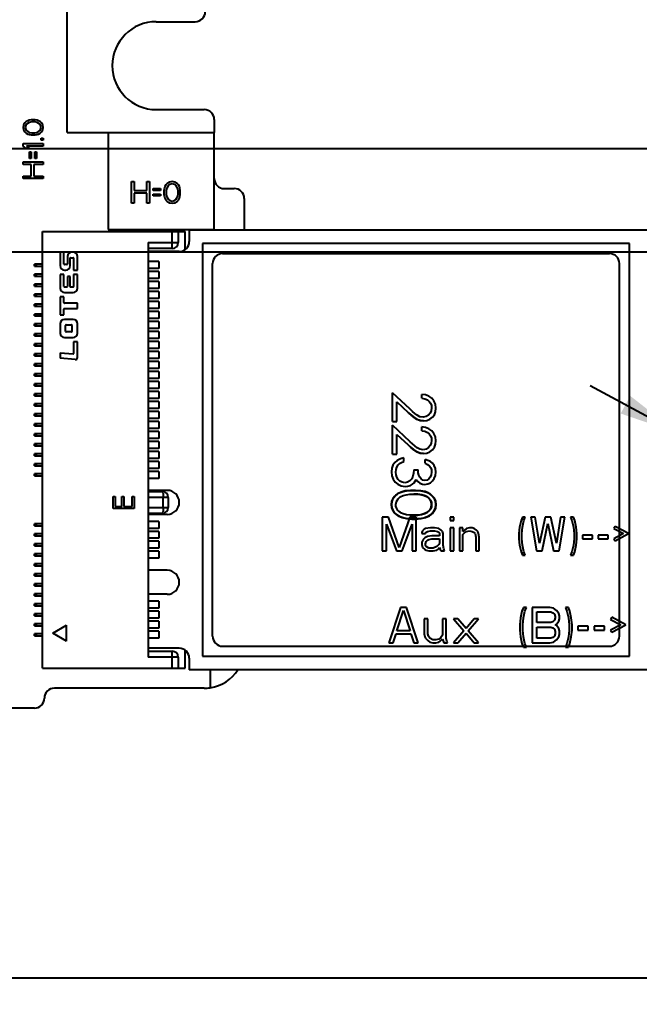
# Model space of a CAD drawing. Header units: millimetres. Extents: x 0 to 594, y 0 to 420.
# Drawn here: x 359.46 to 390.45, y 182.09 to 231.55 of the extents above; entities that cross this region are included whole.
import ezdxf

# ---------------------------------------------------------------- set-up
doc = ezdxf.new("R2010")
doc.units = ezdxf.units.MM
doc.header["$LTSCALE"] = 32.67
doc.layers.get('0').update_dxf_attribs({"linetype": 'CONTINUOUS'})
doc.styles.get("Standard").update_dxf_attribs({"font": 'txt', "width": 0.8})
doc.styles.add('TEXTSTYLE_3', font='symbol_asme.ttf')
doc.dimstyles.new('DIMSTYLE_1', dxfattribs={"dimtxt": 2.5, "dimasz": 3, "dimexe": 1.5, "dimexo": 1.2, "dimtad": 1, "dimdsep": 46, "dimtxsty": 'STANDARD', "dimblk": '_FILLED', "dimblk1": '_FILLED', "dimblk2": '_FILLED', "dimcen": 0.09, "dimazin": 2, "dimtp": 0.01, "dimtm": 0.01, "dimtfac": 1, "dimtofl": 0, "dimtmove": 0, "dimatfit": 3, "dimldrblk": '_FILLED', "dimfxl": 1, "dimtolj": 1, "dimarcsym": 0})
doc.dimstyles.new('DIMSTYLE_2', dxfattribs={"dimtxt": 2.5, "dimasz": 3, "dimexe": 1.5, "dimexo": 1.2, "dimtad": 1, "dimdsep": 46, "dimtxsty": 'STANDARD', "dimblk": '_FILLED', "dimblk1": '_FILLED', "dimblk2": '_FILLED', "dimcen": 0.09, "dimazin": 2, "dimtp": 0.01, "dimtm": 0.01, "dimtfac": 1, "dimtmove": 0, "dimatfit": 2, "dimldrblk": '_FILLED', "dimfxl": 1, "dimtolj": 1, "dimarcsym": 0})

# ---------------------------------------------------------------- blocks, each defined once
blk = doc.blocks.new('_FILLED')
at = {"color": 0, "linetype": 'BYBLOCK'}
blk.add_solid([(0, 0), (-1, 0.167), (-1, -0.167)], dxfattribs=at)
blk = doc.blocks.new('*D0')
at = {"color": 7, "linetype": 'CONTINUOUS'}
for p, q in [((255.285, 223.809), (255.285, 182.093)), ((393.935, 208.831), (393.935, 182.093)), ((255.285, 183.593), (324.61, 183.593)), ((393.935, 183.593), (324.61, 183.593))]:
    blk.add_line(p, q, dxfattribs=at)
at = {"color": 7, "linetype": 'CONTINUOUS', "xscale": 3, "yscale": 3, "zscale": 3, "rotation": 180}
blk.add_blockref('_FILLED', (255.285, 183.593), dxfattribs=at)
at = {"color": 7, "linetype": 'CONTINUOUS', "xscale": 3, "yscale": 3, "zscale": 3}
blk.add_blockref('_FILLED', (393.935, 183.593), dxfattribs=at)
at = {"color": 7, "linetype": 'CONTINUOUS', "insert": (322.651, 186.718), "char_height": 2.5, "width": 12, "attachment_point": 2, "line_spacing_factor": 0.9}
blk.add_mtext('138.65', dxfattribs=at)
blk = doc.blocks.new('*D1')
at = {"color": 7, "linetype": 'CONTINUOUS'}
for p, q in [((404.328, 217.57), (404.328, 243.19)), ((256.585, 225.109), (405.828, 225.109)), ((404.328, 225.109), (404.328, 217.57)), ((404.328, 210.031), (404.328, 217.57)), ((395.135, 210.031), (405.828, 210.031))]:
    blk.add_line(p, q, dxfattribs=at)
at = {"color": 7, "linetype": 'CONTINUOUS', "xscale": 3, "yscale": 3, "zscale": 3}
for p, rotation in [((404.328, 225.109), 90), ((404.328, 210.031), 270)]:
    blk.add_blockref('_FILLED', p, dxfattribs=dict(at, rotation=rotation))
at = {"color": 7, "linetype": 'CONTINUOUS', "insert": (401.203, 233.19), "char_height": 2.5, "width": 10, "attachment_point": 1, "rotation": 90, "line_spacing_factor": 0.9}
blk.add_mtext('15.08', dxfattribs=at)
blk = doc.blocks.new('*D2')
at = {"color": 7, "linetype": 'CONTINUOUS'}
for p, q in [((393.935, 210.031), (387.998, 213.242)), ((392.396, 210.864), (392.396, 210.864)), ((392.396, 210.864), (393.935, 210.031)), ((395.475, 209.198), (393.935, 210.031)), ((393.935, 210.031), (412.19, 200.158)), ((395.475, 209.198), (395.475, 209.198))]:
    blk.add_line(p, q, dxfattribs=at)
at = {"color": 7, "linetype": 'CONTINUOUS', "xscale": 3, "yscale": 3, "zscale": 3}
for p, rotation in [((392.396, 210.864), 331.593129541), ((395.475, 209.198), 151.593129541)]:
    blk.add_blockref('_FILLED', p, dxfattribs=dict(at, rotation=rotation))
at = {"color": 7, "linetype": 'CONTINUOUS', "insert": (405.805, 207.164), "char_height": 2.5, "width": 13.42308, "attachment_point": 1, "rotation": 331.5927, "line_spacing_factor": 0.9, "style": 'TEXTSTYLE_3'}
blk.add_mtext('{\\ftxt;\\W0.0001;\\H0.0001;\\~}{\\ftxt;\\W1.1794871795;\\H2.5; }{\\ftxt;\\W0.0001;\\H0.0001;\\~}\\ftxt;{\\W0.8;3.5}', dxfattribs=at)
blk = doc.blocks.new('*D23')
at = {"color": 7, "linetype": 'CONTINUOUS'}
for p, q in [((283.985, 293.199), (418.669, 293.199)), ((417.169, 293.199), (417.169, 256.574)), ((417.169, 219.949), (417.169, 256.574)), ((283.985, 219.949), (418.669, 219.949))]:
    blk.add_line(p, q, dxfattribs=at)
at = {"color": 7, "linetype": 'CONTINUOUS', "xscale": 3, "yscale": 3, "zscale": 3}
for p, rotation in [((417.169, 293.199), 90), ((417.169, 219.949), 270)]:
    blk.add_blockref('_FILLED', p, dxfattribs=dict(at, rotation=rotation))
at = {"color": 7, "linetype": 'CONTINUOUS', "insert": (414.044, 268.708), "char_height": 2.5, "width": 10, "attachment_point": 2, "rotation": 90, "line_spacing_factor": 0.9}
blk.add_mtext('73.25', dxfattribs=at)

msp = doc.modelspace()

# ---------------------------------------------------------------- linework, layer by layer
at = {"color": 7, "linetype": 'CONTINUOUS'}
for p, q in [((361.835, 225.909), (361.835, 236.589)), ((366.285, 231.459), (368.235, 231.459)), ((366.285, 227.059), (368.685, 227.059)), ((360.03, 226.546), (359.924, 226.526)), ((360.222, 226.546), (360.03, 226.546)), ((360.328, 226.526), (360.222, 226.546)), ((369.185, 226.559), (369.185, 225.909)), ((359.647, 226.296), (359.626, 226.171)), ((359.626, 226.171), (359.647, 226.046)), ((359.711, 226.401), (359.647, 226.296)), ((359.647, 226.046), (359.711, 225.942)), ((359.775, 226.463), (359.711, 226.401)), ((359.754, 226.276), (359.733, 226.171)), ((359.733, 226.171), (359.754, 226.067)), ((359.796, 226.338), (359.754, 226.276)), ((359.754, 226.067), (359.796, 226.005)), ((359.86, 226.505), (359.775, 226.463)), ((359.924, 226.421), (359.796, 226.338)), ((359.924, 226.526), (359.86, 226.505)), ((360.052, 226.442), (359.924, 226.421)), ((360.201, 226.442), (360.052, 226.442)), ((360.328, 226.421), (360.201, 226.442)), ((360.392, 226.505), (360.328, 226.526)), ((360.456, 226.338), (360.328, 226.421)), ((360.477, 226.463), (360.392, 226.505)), ((360.499, 226.276), (360.456, 226.338)), ((360.456, 226.005), (360.499, 226.067)), ((360.541, 226.401), (360.477, 226.463)), ((360.52, 226.171), (360.499, 226.276)), ((360.499, 226.067), (360.52, 226.171)), ((360.605, 226.296), (360.541, 226.401)), ((360.541, 225.942), (360.605, 226.046)), ((360.626, 226.171), (360.605, 226.296)), ((360.605, 226.046), (360.626, 226.171)), ((359.711, 225.942), (359.775, 225.88)), ((359.775, 225.88), (359.86, 225.838)), ((359.796, 226.005), (359.924, 225.921)), ((359.86, 225.838), (359.924, 225.817)), ((359.924, 225.921), (360.052, 225.901)), ((359.924, 225.817), (360.03, 225.796)), ((360.03, 225.796), (360.222, 225.796)), ((360.052, 225.901), (360.201, 225.901)), ((360.201, 225.901), (360.328, 225.921)), ((360.222, 225.796), (360.328, 225.817)), ((360.328, 225.921), (360.456, 226.005)), ((360.328, 225.817), (360.392, 225.838)), ((360.392, 225.838), (360.477, 225.88)), ((360.477, 225.88), (360.541, 225.942)), ((360.52, 225.63), (360.626, 225.63)), ((360.52, 225.526), (360.52, 225.63)), ((360.626, 225.63), (360.626, 225.526)), ((361.835, 225.909), (369.185, 225.909)), ((363.885, 225.909), (363.885, 221.059)), ((369.185, 221.059), (369.185, 225.909)), ((359.626, 225.359), (360.626, 225.359)), ((359.626, 225.234), (359.626, 225.359)), ((359.775, 225.109), (359.626, 225.234)), ((359.945, 225.109), (359.775, 225.109)), ((360.626, 225.234), (359.796, 225.234)), ((359.796, 225.234), (359.945, 225.109)), ((360.626, 225.526), (360.52, 225.526)), ((360.626, 225.359), (360.626, 225.234)), ((359.945, 224.942), (360.03, 224.942)), ((359.945, 224.609), (359.945, 224.942)), ((360.03, 224.609), (359.945, 224.609)), ((360.03, 224.942), (360.03, 224.609)), ((360.201, 224.942), (360.286, 224.942)), ((360.201, 224.609), (360.201, 224.942)), ((360.286, 224.609), (360.201, 224.609)), ((360.286, 224.942), (360.286, 224.609)), ((359.626, 224.442), (360.626, 224.442)), ((359.626, 224.317), (359.626, 224.442)), ((360.03, 224.317), (359.626, 224.317)), ((360.03, 223.734), (360.03, 224.317)), ((360.626, 224.317), (360.158, 224.317)), ((360.158, 224.317), (360.158, 223.734)), ((360.626, 224.442), (360.626, 224.317)), ((359.626, 223.734), (360.03, 223.734)), ((359.626, 223.609), (359.626, 223.734)), ((360.626, 223.609), (359.626, 223.609)), ((360.158, 223.734), (360.626, 223.734)), ((360.626, 223.734), (360.626, 223.609)), ((365.037, 223.458), (365.173, 223.458)), ((365.037, 222.37), (365.037, 223.458)), ((365.173, 223.458), (365.173, 223.018)), ((365.809, 223.458), (365.945, 223.458)), ((365.809, 223.018), (365.809, 223.458)), ((365.945, 223.458), (365.945, 222.37)), ((366.126, 223.111), (366.489, 223.111)), ((366.126, 223.018), (366.126, 223.111)), ((366.489, 223.111), (366.489, 223.018)), ((366.693, 223.134), (366.671, 223.018)), ((366.716, 223.204), (366.693, 223.134)), ((366.761, 223.296), (366.716, 223.204)), ((366.83, 223.366), (366.761, 223.296)), ((366.807, 223.134), (366.784, 222.995)), ((366.898, 223.273), (366.807, 223.134)), ((366.943, 223.435), (366.83, 223.366)), ((366.966, 223.319), (366.898, 223.273)), ((367.079, 223.458), (366.943, 223.435)), ((367.079, 223.343), (366.966, 223.319)), ((367.215, 223.435), (367.079, 223.458)), ((367.193, 223.319), (367.079, 223.343)), ((367.261, 223.273), (367.193, 223.319)), ((367.329, 223.366), (367.215, 223.435)), ((367.351, 223.134), (367.261, 223.273)), ((367.397, 223.296), (367.329, 223.366)), ((367.374, 222.995), (367.351, 223.134)), ((367.442, 223.204), (367.397, 223.296)), ((367.465, 223.134), (367.442, 223.204)), ((367.487, 223.018), (367.465, 223.134)), ((369.685, 223.109), (370.185, 223.109)), ((365.173, 223.018), (365.809, 223.018)), ((365.809, 222.879), (365.173, 222.879)), ((365.173, 222.879), (365.173, 222.37)), ((365.809, 222.37), (365.809, 222.879)), ((366.489, 223.018), (366.126, 223.018)), ((366.126, 222.833), (366.489, 222.833)), ((366.126, 222.74), (366.126, 222.833)), ((366.489, 222.74), (366.126, 222.74)), ((366.489, 222.833), (366.489, 222.74)), ((366.671, 223.018), (366.671, 222.81)), ((366.671, 222.81), (366.693, 222.694)), ((366.693, 222.694), (366.716, 222.624)), ((366.716, 222.624), (366.761, 222.532)), ((366.784, 222.995), (366.784, 222.833)), ((366.784, 222.833), (366.807, 222.694)), ((366.807, 222.694), (366.898, 222.555)), ((367.261, 222.555), (367.351, 222.694)), ((367.351, 222.694), (367.374, 222.833)), ((367.374, 222.833), (367.374, 222.995)), ((367.397, 222.532), (367.442, 222.624)), ((367.442, 222.624), (367.465, 222.694)), ((367.465, 222.694), (367.487, 222.81)), ((367.487, 222.81), (367.487, 223.018)), ((370.685, 222.609), (370.685, 221.031)), ((365.173, 222.37), (365.037, 222.37)), ((365.945, 222.37), (365.809, 222.37)), ((366.761, 222.532), (366.83, 222.462)), ((366.83, 222.462), (366.943, 222.393)), ((366.898, 222.555), (366.966, 222.509)), ((366.943, 222.393), (367.079, 222.37)), ((366.966, 222.509), (367.079, 222.485)), ((367.079, 222.485), (367.193, 222.509)), ((367.079, 222.37), (367.215, 222.393)), ((367.193, 222.509), (367.261, 222.555)), ((367.215, 222.393), (367.329, 222.462)), ((367.329, 222.462), (367.397, 222.532)), ((360.585, 220.956), (367.735, 220.956)), ((360.585, 199.106), (360.585, 220.956)), ((363.885, 221.059), (369.185, 221.059)), ((367.385, 220.956), (367.385, 220.406)), ((367.735, 220.061), (367.735, 220.956)), ((393.935, 221.031), (367.935, 221.031)), ((367.935, 221.031), (367.935, 220.456)), ((365.885, 220.406), (365.885, 199.656)), ((367.085, 220.106), (365.885, 220.106)), ((389.955, 220.356), (368.605, 220.356)), ((368.605, 220.356), (368.605, 199.706)), ((389.955, 199.706), (389.955, 220.356)), ((361.664, 219.923), (361.47, 219.923)), ((361.47, 219.923), (361.47, 219.251)), ((361.664, 219.332), (361.664, 219.923)), ((361.839, 219.703), (361.839, 219.332)), ((361.973, 219.251), (361.973, 219.622)), ((362, 219.649), (362.121, 219.649)), ((362.121, 219.923), (362.059, 219.923)), ((362.148, 219.622), (362.148, 219.031)), ((362.341, 219.031), (362.341, 219.703)), ((367.435, 219.956), (365.885, 219.956)), ((369.605, 219.856), (388.955, 219.856)), ((360.585, 219.331), (360.185, 219.331)), ((360.185, 219.231), (360.185, 219.331)), ((360.185, 219.231), (360.585, 219.231)), ((361.812, 219.305), (361.691, 219.305)), ((366.42, 219.456), (365.885, 219.456)), ((366.42, 219.456), (366.42, 219.106)), ((369.105, 200.706), (369.105, 219.356)), ((389.455, 200.706), (389.455, 219.356)), ((360.585, 218.831), (360.185, 218.831)), ((360.185, 218.731), (360.185, 218.831)), ((360.185, 218.731), (360.585, 218.731)), ((361.664, 218.81), (361.47, 218.81)), ((361.47, 218.81), (361.47, 218.128)), ((361.664, 218.208), (361.664, 218.81)), ((361.691, 219.031), (361.753, 219.031)), ((361.973, 218.703), (361.839, 218.703)), ((361.839, 218.703), (361.839, 218.208)), ((361.973, 218.208), (361.973, 218.703)), ((362.148, 219.031), (362.341, 219.031)), ((362.341, 218.81), (362.148, 218.81)), ((362.148, 218.81), (362.148, 218.208)), ((362.341, 218.128), (362.341, 218.81)), ((366.42, 219.106), (365.885, 219.106)), ((366.42, 218.956), (365.885, 218.956)), ((366.42, 218.956), (366.42, 218.606)), ((360.585, 218.331), (360.185, 218.331)), ((360.185, 218.231), (360.185, 218.331)), ((360.185, 218.231), (360.585, 218.231)), ((361.812, 218.181), (361.691, 218.181)), ((362.121, 218.181), (362, 218.181)), ((366.42, 218.606), (365.885, 218.606)), ((366.42, 218.456), (365.885, 218.456)), ((366.42, 218.456), (366.42, 218.106)), ((360.585, 217.831), (360.185, 217.831)), ((360.185, 217.731), (360.185, 217.831)), ((360.185, 217.731), (360.585, 217.731)), ((361.664, 217.687), (361.47, 217.687)), ((361.47, 217.687), (361.47, 216.784)), ((361.664, 217.399), (361.664, 217.687)), ((361.691, 217.907), (362.121, 217.907)), ((366.42, 218.106), (365.885, 218.106)), ((366.42, 217.956), (365.885, 217.956)), ((366.42, 217.956), (366.42, 217.606)), ((360.585, 217.331), (360.185, 217.331)), ((360.185, 217.231), (360.185, 217.331)), ((360.185, 217.231), (360.585, 217.231)), ((362.341, 217.372), (361.691, 217.372)), ((362.341, 217.098), (362.341, 217.372)), ((366.42, 217.606), (365.885, 217.606)), ((366.42, 217.456), (365.885, 217.456)), ((366.42, 217.456), (366.42, 217.106)), ((360.585, 216.831), (360.185, 216.831)), ((360.185, 216.731), (360.185, 216.831)), ((360.185, 216.731), (360.585, 216.731)), ((361.47, 216.784), (361.664, 216.784)), ((361.664, 216.784), (361.664, 217.071)), ((361.691, 217.098), (362.341, 217.098)), ((366.42, 217.106), (365.885, 217.106)), ((366.42, 216.956), (365.885, 216.956)), ((366.42, 216.956), (366.42, 216.606)), ((360.585, 216.331), (360.185, 216.331)), ((360.185, 216.231), (360.185, 216.331)), ((360.185, 216.231), (360.585, 216.231)), ((361.47, 216.343), (361.47, 215.88)), ((362.121, 216.563), (361.691, 216.563)), ((361.745, 215.961), (361.745, 216.262)), ((361.772, 216.289), (362.04, 216.289)), ((362.067, 216.262), (362.067, 215.961)), ((362.341, 215.88), (362.341, 216.343)), ((366.42, 216.606), (365.885, 216.606)), ((366.42, 216.456), (365.885, 216.456)), ((366.42, 216.456), (366.42, 216.106)), ((360.585, 215.831), (360.185, 215.831)), ((360.185, 215.731), (360.185, 215.831)), ((360.185, 215.731), (360.585, 215.731)), ((361.691, 215.66), (362.121, 215.66)), ((362.04, 215.934), (361.772, 215.934)), ((366.42, 216.106), (365.885, 216.106)), ((366.42, 215.956), (365.885, 215.956)), ((366.42, 215.956), (366.42, 215.606)), ((360.585, 215.331), (360.185, 215.331)), ((360.185, 215.231), (360.185, 215.331)), ((360.185, 215.231), (360.585, 215.231)), ((362.341, 215.44), (362.148, 215.44)), ((362.148, 215.44), (362.148, 214.859)), ((362.341, 214.655), (362.341, 215.44)), ((366.42, 215.606), (365.885, 215.606)), ((366.42, 215.456), (365.885, 215.456)), ((366.42, 215.456), (366.42, 215.106)), ((360.585, 214.831), (360.185, 214.831)), ((360.185, 214.731), (360.185, 214.831)), ((360.185, 214.731), (360.585, 214.731)), ((361.47, 214.889), (362.121, 214.832)), ((361.47, 214.889), (361.47, 214.613)), ((366.42, 215.106), (365.885, 215.106)), ((366.42, 214.956), (365.885, 214.956)), ((366.42, 214.956), (366.42, 214.606)), ((360.585, 214.331), (360.185, 214.331)), ((360.185, 214.231), (360.185, 214.331)), ((360.185, 214.231), (360.585, 214.231)), ((362.224, 214.548), (361.47, 214.613)), ((366.42, 214.606), (365.885, 214.606)), ((366.42, 214.456), (365.885, 214.456)), ((366.42, 214.456), (366.42, 214.106)), ((360.585, 213.831), (360.185, 213.831)), ((360.185, 213.731), (360.185, 213.831)), ((360.185, 213.731), (360.585, 213.731)), ((366.42, 214.106), (365.885, 214.106)), ((366.42, 213.956), (365.885, 213.956)), ((366.42, 213.956), (366.42, 213.606)), ((360.585, 213.331), (360.185, 213.331)), ((360.185, 213.231), (360.185, 213.331)), ((360.185, 213.231), (360.585, 213.231)), ((366.42, 213.606), (365.885, 213.606)), ((366.42, 213.456), (365.885, 213.456)), ((366.42, 213.456), (366.42, 213.106)), ((360.585, 212.831), (360.185, 212.831)), ((360.185, 212.731), (360.185, 212.831)), ((360.185, 212.731), (360.585, 212.731)), ((366.42, 213.106), (365.885, 213.106)), ((366.42, 212.956), (365.885, 212.956)), ((366.42, 212.956), (366.42, 212.606)), ((378.981, 212.069), (378.105, 212.89)), ((378.105, 211.452), (378.105, 212.89)), ((379.571, 212.619), (379.571, 212.809)), ((360.585, 212.331), (360.185, 212.331)), ((360.185, 212.231), (360.185, 212.331)), ((360.185, 212.231), (360.585, 212.231)), ((366.42, 212.606), (365.885, 212.606)), ((366.42, 212.456), (365.885, 212.456)), ((366.42, 212.456), (366.42, 212.106)), ((378.323, 212.437), (378.888, 211.907)), ((378.323, 211.452), (378.323, 212.437)), ((360.585, 211.831), (360.185, 211.831)), ((360.185, 211.731), (360.185, 211.831)), ((360.185, 211.731), (360.585, 211.731)), ((366.42, 212.106), (365.885, 212.106)), ((366.42, 211.956), (365.885, 211.956)), ((366.42, 211.956), (366.42, 211.606)), ((379.038, 211.771), (378.888, 211.907)), ((378.97, 211.831), (379.15, 211.678)), ((379.184, 211.652), (379.038, 211.771)), ((360.585, 211.331), (360.185, 211.331)), ((360.185, 211.231), (360.185, 211.331)), ((360.185, 211.231), (360.585, 211.231)), ((366.42, 211.606), (365.885, 211.606)), ((366.42, 211.456), (365.885, 211.456)), ((366.42, 211.456), (366.42, 211.106)), ((378.105, 211.452), (378.323, 211.452)), ((378.981, 210.441), (378.105, 211.262)), ((378.105, 209.824), (378.105, 211.262)), ((379.15, 211.678), (379.312, 211.567)), ((379.328, 211.558), (379.184, 211.652)), ((379.481, 211.499), (379.328, 211.558)), ((379.647, 211.479), (379.481, 211.499)), ((360.585, 210.831), (360.185, 210.831)), ((360.185, 210.731), (360.185, 210.831)), ((360.185, 210.731), (360.585, 210.731)), ((366.42, 211.106), (365.885, 211.106)), ((366.42, 210.956), (365.885, 210.956)), ((366.42, 210.956), (366.42, 210.606)), ((378.323, 210.808), (378.888, 210.279)), ((378.323, 209.824), (378.323, 210.808)), ((379.571, 210.99), (379.571, 211.18)), ((360.585, 210.331), (360.185, 210.331)), ((360.185, 210.231), (360.185, 210.331)), ((360.185, 210.231), (360.585, 210.231)), ((366.42, 210.606), (365.885, 210.606)), ((366.42, 210.456), (365.885, 210.456)), ((366.42, 210.456), (366.42, 210.106)), ((379.038, 210.142), (378.888, 210.279)), ((360.585, 209.831), (360.185, 209.831)), ((360.185, 209.731), (360.185, 209.831)), ((360.185, 209.731), (360.585, 209.731)), ((366.42, 210.106), (365.885, 210.106)), ((366.42, 209.956), (365.885, 209.956)), ((366.42, 209.956), (366.42, 209.606)), ((378.105, 209.824), (378.323, 209.824)), ((378.97, 210.203), (379.15, 210.05)), ((379.184, 210.024), (379.038, 210.142)), ((379.15, 210.05), (379.312, 209.938)), ((379.328, 209.93), (379.184, 210.024)), ((379.481, 209.871), (379.328, 209.93)), ((379.647, 209.851), (379.481, 209.871)), ((360.585, 209.331), (360.185, 209.331)), ((360.185, 209.231), (360.185, 209.331)), ((360.185, 209.231), (360.585, 209.231)), ((366.42, 209.606), (365.885, 209.606)), ((366.42, 209.456), (365.885, 209.456)), ((366.42, 209.456), (366.42, 209.106)), ((378.675, 209.444), (378.675, 209.634)), ((379.734, 209.362), (379.734, 209.552)), ((360.585, 208.831), (360.185, 208.831)), ((360.185, 208.731), (360.185, 208.831)), ((360.185, 208.731), (360.585, 208.731)), ((366.42, 209.106), (365.885, 209.106)), ((366.42, 208.956), (365.885, 208.956)), ((366.42, 208.956), (366.42, 208.606)), ((379.164, 209.037), (379.381, 209.037)), ((366.42, 208.606), (365.885, 208.606)), ((366.835, 208.006), (365.885, 208.006)), ((365.885, 207.956), (366.585, 207.956)), ((378.146, 207.629), (378.262, 207.765)), ((378.262, 207.765), (378.429, 207.876)), ((378.429, 207.876), (378.642, 207.954)), ((378.494, 207.683), (378.63, 207.749)), ((378.63, 207.749), (378.787, 207.789)), ((378.642, 207.954), (378.89, 207.994)), ((378.787, 207.789), (378.963, 207.809)), ((378.89, 207.994), (378.952, 207.996)), ((378.952, 207.996), (379.163, 208.005)), ((378.963, 207.809), (379.164, 207.815)), ((379.056, 208.004), (379.004, 208.002)), ((379.109, 208.005), (379.056, 208.004)), ((379.163, 208.005), (379.109, 208.005)), ((379.163, 208.005), (379.398, 207.997)), ((379.372, 207.809), (379.164, 207.815)), ((379.251, 207.814), (379.465, 207.8)), ((379.521, 207.985), (379.256, 208.004)), ((379.562, 207.785), (379.372, 207.809)), ((379.398, 207.997), (379.614, 207.97)), ((379.465, 207.8), (379.639, 207.767)), ((379.734, 207.942), (379.521, 207.985)), ((379.729, 207.737), (379.562, 207.785)), ((379.614, 207.97), (379.804, 207.918)), ((379.639, 207.767), (379.796, 207.705)), ((379.924, 207.864), (379.734, 207.942)), ((379.804, 207.918), (379.963, 207.841)), ((380.077, 207.754), (379.924, 207.864)), ((379.963, 207.841), (380.092, 207.74)), ((380.183, 207.626), (380.077, 207.754)), ((380.092, 207.74), (380.19, 207.615)), ((364.127, 207.695), (364.236, 207.695)), ((364.127, 207.098), (364.127, 207.695)), ((364.236, 207.695), (364.236, 207.193)), ((364.561, 207.695), (364.67, 207.695)), ((364.561, 207.193), (364.561, 207.695)), ((364.67, 207.695), (364.67, 207.193)), ((365.077, 207.695), (365.185, 207.695)), ((365.077, 207.193), (365.077, 207.695)), ((365.185, 207.695), (365.185, 207.098)), ((366.885, 207.656), (366.885, 207.156)), ((378.051, 207.298), (378.075, 207.473)), ((378.051, 207.298), (378.073, 207.133)), ((378.069, 207.146), (378.051, 207.298)), ((378.075, 207.473), (378.146, 207.629)), ((378.268, 207.291), (378.301, 207.454)), ((378.301, 207.454), (378.382, 207.585)), ((378.382, 207.585), (378.494, 207.683)), ((379.865, 207.661), (379.729, 207.737)), ((379.796, 207.705), (379.915, 207.618)), ((379.967, 207.56), (379.865, 207.661)), ((379.915, 207.618), (379.997, 207.514)), ((380.034, 207.436), (379.967, 207.56)), ((380.033, 207.146), (380.059, 207.291)), ((380.059, 207.291), (380.034, 207.436)), ((380.059, 207.291), (380.046, 207.186)), ((380.253, 207.468), (380.183, 207.626)), ((380.19, 207.615), (380.253, 207.467)), ((380.276, 207.298), (380.246, 207.099)), ((380.276, 207.298), (380.253, 207.468)), ((380.253, 207.467), (380.255, 207.459)), ((380.255, 207.459), (380.276, 207.298)), ((365.185, 207.098), (364.127, 207.098)), ((364.236, 207.193), (364.561, 207.193)), ((364.67, 207.193), (365.077, 207.193)), ((366.585, 206.856), (365.885, 206.856)), ((366.835, 206.806), (365.885, 206.806)), ((378.119, 207.01), (378.069, 207.146)), ((378.073, 207.133), (378.14, 206.974)), ((378.14, 206.974), (378.242, 206.842)), ((378.242, 206.842), (378.393, 206.728)), ((379.164, 206.757), (379.368, 206.766)), ((379.512, 206.785), (379.309, 206.761)), ((379.368, 206.766), (379.555, 206.794)), ((379.671, 206.827), (379.512, 206.785)), ((379.555, 206.794), (379.721, 206.846)), ((379.814, 206.891), (379.671, 206.827)), ((379.721, 206.846), (379.859, 206.921)), ((379.922, 206.974), (379.814, 206.891)), ((379.859, 206.921), (379.964, 207.022)), ((380.034, 206.797), (379.871, 206.695)), ((379.998, 207.073), (379.922, 206.974)), ((379.949, 206.737), (380.096, 206.853)), ((379.964, 207.022), (380.033, 207.146)), ((380.046, 207.186), (379.998, 207.073)), ((380.161, 206.932), (380.034, 206.797)), ((380.096, 206.853), (380.195, 206.984)), ((380.246, 207.099), (380.161, 206.932)), ((360.585, 206.331), (360.185, 206.331)), ((360.185, 206.231), (360.185, 206.331)), ((366.42, 206.456), (365.885, 206.456)), ((366.42, 206.456), (366.42, 206.106)), ((378.393, 206.728), (378.584, 206.642)), ((378.584, 206.642), (378.798, 206.592)), ((378.798, 206.592), (379.07, 206.569)), ((379.163, 206.567), (378.91, 206.578)), ((379.321, 206.574), (379.163, 206.567)), ((379.256, 206.569), (379.537, 206.594)), ((379.429, 206.579), (379.321, 206.574)), ((379.669, 206.62), (379.429, 206.579)), ((379.537, 206.594), (379.755, 206.647)), ((379.871, 206.695), (379.669, 206.62)), ((379.755, 206.647), (379.949, 206.737)), ((360.185, 206.231), (360.585, 206.231)), ((360.585, 205.831), (360.185, 205.831)), ((360.185, 205.731), (360.185, 205.831)), ((366.42, 206.106), (365.885, 206.106)), ((366.42, 205.956), (365.885, 205.956)), ((366.42, 205.956), (366.42, 205.606)), ((360.185, 205.731), (360.585, 205.731)), ((360.585, 205.331), (360.185, 205.331)), ((360.185, 205.231), (360.185, 205.331)), ((366.42, 205.606), (365.885, 205.606)), ((366.42, 205.456), (365.885, 205.456)), ((366.42, 205.456), (366.42, 205.106)), ((360.185, 205.231), (360.585, 205.231)), ((360.585, 204.831), (360.185, 204.831)), ((360.185, 204.731), (360.185, 204.831)), ((366.42, 205.106), (365.885, 205.106)), ((366.42, 204.956), (365.885, 204.956)), ((366.42, 204.956), (366.42, 204.606)), ((360.185, 204.731), (360.585, 204.731)), ((360.585, 204.331), (360.185, 204.331)), ((360.185, 204.231), (360.185, 204.331)), ((366.42, 204.606), (365.885, 204.606)), ((360.185, 204.231), (360.585, 204.231)), ((360.585, 203.831), (360.185, 203.831)), ((360.185, 203.731), (360.185, 203.831)), ((366.835, 204.006), (365.885, 204.006)), ((360.185, 203.731), (360.585, 203.731)), ((360.585, 203.331), (360.185, 203.331)), ((360.185, 203.231), (360.185, 203.331)), ((360.185, 203.231), (360.585, 203.231)), ((360.585, 202.831), (360.185, 202.831)), ((360.185, 202.731), (360.185, 202.831)), ((366.835, 202.806), (365.885, 202.806)), ((360.185, 202.731), (360.585, 202.731)), ((360.585, 202.331), (360.185, 202.331)), ((360.185, 202.231), (360.185, 202.331)), ((366.42, 202.456), (365.885, 202.456)), ((366.42, 202.456), (366.42, 202.106)), ((360.185, 202.231), (360.585, 202.231)), ((360.585, 201.831), (360.185, 201.831)), ((360.185, 201.731), (360.185, 201.831)), ((366.42, 202.106), (365.885, 202.106)), ((366.42, 201.956), (365.885, 201.956)), ((366.42, 201.956), (366.42, 201.606)), ((360.185, 201.731), (360.585, 201.731)), ((360.585, 201.331), (360.185, 201.331)), ((360.185, 201.231), (360.185, 201.331)), ((366.42, 201.606), (365.885, 201.606)), ((366.42, 201.456), (365.885, 201.456)), ((366.42, 201.456), (366.42, 201.106)), ((360.185, 201.231), (360.585, 201.231)), ((360.585, 200.831), (360.185, 200.831)), ((360.185, 200.731), (360.185, 200.831)), ((361.102, 200.855), (361.795, 201.255)), ((361.795, 200.455), (361.102, 200.855)), ((361.795, 200.455), (361.795, 201.255)), ((366.42, 201.106), (365.885, 201.106)), ((366.42, 200.956), (365.885, 200.956)), ((366.42, 200.956), (366.42, 200.606)), ((360.185, 200.731), (360.585, 200.731)), ((366.42, 200.606), (365.885, 200.606)), ((367.435, 200.106), (365.885, 200.106)), ((365.885, 199.956), (367.085, 199.956)), ((367.735, 199.106), (367.735, 200.001)), ((369.605, 200.206), (388.955, 200.206)), ((367.385, 199.656), (367.385, 199.106)), ((367.935, 199.606), (367.935, 199.031)), ((368.605, 199.706), (389.955, 199.706)), ((360.585, 199.106), (367.735, 199.106)), ((393.935, 199.031), (367.935, 199.031)), ((368.985, 199.031), (368.985, 198.132)), ((368.685, 198.109), (361.185, 198.109)), ((360.185, 197.109), (334.535, 197.109))]:
    msp.add_line(p, q, dxfattribs=at)
at = {"color": 9, "linetype": 'CONTINUOUS'}
for p, q in [((367.085, 220.106), (367.085, 220.956)), ((365.885, 220.406), (367.385, 220.406)), ((360.276, 219.331), (360.276, 219.231)), ((360.276, 218.831), (360.276, 218.731)), ((360.276, 218.331), (360.276, 218.231)), ((360.276, 217.831), (360.276, 217.731)), ((360.276, 217.331), (360.276, 217.231)), ((360.276, 216.831), (360.276, 216.731)), ((360.276, 216.331), (360.276, 216.231)), ((360.276, 215.831), (360.276, 215.731)), ((360.276, 215.331), (360.276, 215.231)), ((360.276, 214.831), (360.276, 214.731)), ((360.276, 214.331), (360.276, 214.231)), ((360.276, 213.831), (360.276, 213.731)), ((360.276, 213.331), (360.276, 213.231)), ((360.276, 212.831), (360.276, 212.731)), ((360.276, 212.331), (360.276, 212.231)), ((360.276, 211.831), (360.276, 211.731)), ((360.276, 211.331), (360.276, 211.231)), ((360.276, 210.831), (360.276, 210.731)), ((360.276, 210.331), (360.276, 210.231)), ((360.276, 209.831), (360.276, 209.731)), ((360.276, 209.331), (360.276, 209.231)), ((360.276, 208.831), (360.276, 208.731)), ((366.885, 207.656), (365.885, 207.656)), ((366.635, 207.156), (366.635, 207.656)), ((365.885, 207.156), (366.885, 207.156)), ((360.276, 206.331), (360.276, 206.231)), ((360.276, 205.831), (360.276, 205.731)), ((360.276, 205.331), (360.276, 205.231)), ((360.276, 204.831), (360.276, 204.731)), ((360.276, 204.331), (360.276, 204.231)), ((360.276, 203.831), (360.276, 203.731)), ((360.276, 203.331), (360.276, 203.231)), ((360.276, 202.831), (360.276, 202.731)), ((360.276, 202.331), (360.276, 202.231)), ((360.276, 201.831), (360.276, 201.731)), ((360.276, 201.331), (360.276, 201.231)), ((360.276, 200.831), (360.276, 200.731)), ((367.085, 199.106), (367.085, 199.956)), ((367.385, 199.656), (365.885, 199.656))]:
    msp.add_line(p, q, dxfattribs=at)
at = {"color": 40, "linetype": 'CONTINUOUS'}
for p, q in [((377.909, 206.673), (377.59, 206.673)), ((377.59, 206.673), (377.59, 204.973)), ((377.803, 206.312), (378.299, 204.973)), ((377.803, 204.973), (377.803, 206.312)), ((378.44, 205.154), (377.909, 206.673)), ((378.972, 206.673), (378.44, 205.154)), ((378.582, 204.973), (379.078, 206.312)), ((379.29, 206.673), (378.972, 206.673)), ((379.078, 206.312), (379.078, 204.973)), ((379.29, 204.973), (379.29, 206.673)), ((381.167, 206.673), (380.99, 206.673)), ((380.99, 206.673), (380.99, 206.493)), ((380.99, 206.493), (381.167, 206.493)), ((381.167, 206.493), (381.167, 206.673)), ((384.532, 206.493), (384.461, 206.167)), ((384.603, 206.673), (384.532, 206.493)), ((384.744, 206.673), (384.603, 206.673)), ((384.603, 206.167), (384.674, 206.493)), ((384.674, 206.493), (384.744, 206.673)), ((385.24, 206.673), (385.028, 206.673)), ((385.028, 206.673), (385.311, 204.973)), ((385.453, 205.371), (385.24, 206.673)), ((385.736, 206.673), (385.453, 205.371)), ((385.594, 204.973), (385.878, 206.348)), ((386.019, 206.673), (385.736, 206.673)), ((385.878, 206.348), (386.161, 204.973)), ((386.303, 205.371), (386.019, 206.673)), ((386.515, 206.673), (386.303, 205.371)), ((386.444, 204.973), (386.728, 206.673)), ((386.728, 206.673), (386.515, 206.673)), ((387.153, 206.673), (387.011, 206.673)), ((387.011, 206.673), (387.082, 206.493)), ((387.082, 206.493), (387.153, 206.167)), ((387.224, 206.493), (387.153, 206.673)), ((387.294, 206.167), (387.224, 206.493)), ((379.609, 205.986), (379.574, 205.914)), ((379.574, 205.914), (379.574, 205.842)), ((379.574, 205.842), (379.751, 205.842)), ((379.68, 206.059), (379.609, 205.986)), ((379.751, 206.095), (379.68, 206.059)), ((379.999, 206.131), (379.751, 206.095)), ((379.751, 205.842), (379.786, 205.914)), ((379.786, 205.914), (379.857, 205.95)), ((379.857, 205.95), (379.999, 205.986)), ((380.211, 206.131), (379.999, 206.131)), ((379.999, 205.986), (380.211, 205.986)), ((380.424, 206.095), (380.211, 206.131)), ((380.211, 205.986), (380.353, 205.95)), ((380.353, 205.95), (380.424, 205.914)), ((380.53, 206.022), (380.424, 206.095)), ((380.424, 205.914), (380.459, 205.842)), ((380.459, 205.842), (380.459, 205.733)), ((380.601, 205.95), (380.53, 206.022)), ((380.636, 205.842), (380.601, 205.95)), ((380.636, 205.263), (380.636, 205.842)), ((381.167, 206.131), (380.99, 206.131)), ((380.99, 206.131), (380.99, 204.973)), ((381.167, 204.973), (381.167, 206.131)), ((381.628, 206.131), (381.451, 206.131)), ((381.451, 206.131), (381.451, 204.973)), ((381.628, 205.95), (381.628, 206.131)), ((381.699, 206.022), (381.628, 205.95)), ((381.628, 205.805), (381.699, 205.878)), ((381.628, 204.973), (381.628, 205.805)), ((381.805, 206.095), (381.699, 206.022)), ((381.699, 205.878), (381.805, 205.95)), ((381.947, 206.131), (381.805, 206.095)), ((381.805, 205.95), (381.947, 205.986)), ((382.088, 206.131), (381.947, 206.131)), ((381.947, 205.986), (382.088, 205.95)), ((382.194, 206.095), (382.088, 206.131)), ((382.088, 205.95), (382.159, 205.914)), ((382.159, 205.914), (382.23, 205.842)), ((382.301, 206.022), (382.194, 206.095)), ((382.23, 205.842), (382.265, 205.661)), ((382.372, 205.95), (382.301, 206.022)), ((382.407, 205.842), (382.372, 205.95)), ((382.442, 205.661), (382.407, 205.842)), ((384.461, 206.167), (384.426, 205.842)), ((384.426, 205.842), (384.426, 205.588)), ((384.567, 205.842), (384.603, 206.167)), ((384.567, 205.588), (384.567, 205.842)), ((387.153, 206.167), (387.188, 205.842)), ((387.188, 205.842), (387.188, 205.588)), ((387.33, 205.842), (387.294, 206.167)), ((387.33, 205.588), (387.33, 205.842)), ((388.109, 205.769), (387.613, 205.769)), ((387.613, 205.769), (387.613, 205.588)), ((388.109, 205.588), (388.109, 205.769)), ((388.888, 205.769), (388.392, 205.769)), ((388.392, 205.769), (388.392, 205.588)), ((388.888, 205.588), (388.888, 205.769)), ((389.242, 206.203), (389.172, 206.095)), ((389.172, 206.095), (389.667, 205.842)), ((389.667, 205.842), (389.172, 205.588)), ((389.915, 205.842), (389.242, 206.203)), ((389.242, 205.48), (389.915, 205.842)), ((379.644, 205.552), (379.574, 205.407)), ((379.574, 205.407), (379.574, 205.299)), ((379.574, 205.299), (379.609, 205.154)), ((379.715, 205.625), (379.644, 205.552)), ((379.857, 205.697), (379.715, 205.625)), ((379.751, 205.335), (379.786, 205.444)), ((379.751, 205.263), (379.751, 205.335)), ((379.786, 205.444), (379.857, 205.516)), ((380.069, 205.733), (379.857, 205.697)), ((379.857, 205.516), (379.928, 205.552)), ((379.928, 205.552), (380.069, 205.588)), ((380.459, 205.733), (380.069, 205.733)), ((380.069, 205.588), (380.459, 205.588)), ((380.424, 205.299), (380.317, 205.19)), ((380.459, 205.371), (380.424, 205.299)), ((380.459, 205.588), (380.459, 205.371)), ((382.265, 205.661), (382.265, 204.973)), ((382.442, 204.973), (382.442, 205.661)), ((384.426, 205.588), (384.461, 205.263)), ((384.603, 205.263), (384.567, 205.588)), ((387.188, 205.588), (387.153, 205.263)), ((387.294, 205.263), (387.33, 205.588)), ((387.613, 205.588), (388.109, 205.588)), ((388.392, 205.588), (388.888, 205.588)), ((389.172, 205.588), (389.242, 205.48)), ((377.59, 204.973), (377.803, 204.973)), ((378.299, 204.973), (378.582, 204.973)), ((379.078, 204.973), (379.29, 204.973)), ((379.609, 205.154), (379.715, 205.046)), ((379.715, 205.046), (379.786, 205.01)), ((379.786, 205.19), (379.751, 205.263)), ((379.928, 205.118), (379.786, 205.19)), ((379.786, 205.01), (379.928, 204.973)), ((380.14, 205.118), (379.928, 205.118)), ((379.928, 204.973), (380.14, 204.973)), ((380.317, 205.19), (380.14, 205.118)), ((380.14, 204.973), (380.317, 205.01)), ((380.317, 205.01), (380.424, 205.082)), ((380.424, 205.082), (380.459, 205.154)), ((380.459, 205.154), (380.494, 205.046)), ((380.494, 205.046), (380.53, 204.973)), ((380.53, 204.973), (380.707, 204.973)), ((380.672, 205.082), (380.636, 205.263)), ((380.707, 204.973), (380.672, 205.082)), ((380.99, 204.973), (381.167, 204.973)), ((381.451, 204.973), (381.628, 204.973)), ((382.265, 204.973), (382.442, 204.973)), ((384.461, 205.263), (384.532, 204.937)), ((384.532, 204.937), (384.603, 204.756)), ((384.674, 204.937), (384.603, 205.263)), ((384.744, 204.756), (384.674, 204.937)), ((385.311, 204.973), (385.594, 204.973)), ((386.161, 204.973), (386.444, 204.973)), ((387.082, 204.937), (387.011, 204.756)), ((387.153, 205.263), (387.082, 204.937)), ((387.153, 204.756), (387.224, 204.937)), ((387.224, 204.937), (387.294, 205.263)), ((384.603, 204.756), (384.744, 204.756)), ((387.011, 204.756), (387.153, 204.756)), ((378.501, 202.147), (377.912, 200.378)), ((378.317, 200.98), (378.648, 201.996)), ((378.796, 202.147), (378.501, 202.147)), ((378.648, 201.996), (378.98, 200.98)), ((379.385, 200.378), (378.796, 202.147)), ((384.58, 201.959), (384.506, 201.62)), ((384.654, 202.147), (384.58, 201.959)), ((384.801, 202.147), (384.654, 202.147)), ((384.654, 201.62), (384.727, 201.959)), ((384.727, 201.959), (384.801, 202.147)), ((385.98, 202.147), (385.096, 202.147)), ((385.096, 202.147), (385.096, 200.378)), ((385.317, 201.921), (386.017, 201.921)), ((385.317, 201.394), (385.317, 201.921)), ((386.164, 202.109), (385.98, 202.147)), ((386.017, 201.921), (386.127, 201.883)), ((386.127, 201.883), (386.201, 201.808)), ((386.312, 201.996), (386.164, 202.109)), ((386.201, 201.808), (386.238, 201.695)), ((386.422, 201.846), (386.312, 201.996)), ((386.459, 201.733), (386.422, 201.846)), ((386.901, 202.147), (386.754, 202.147)), ((386.754, 202.147), (386.827, 201.959)), ((386.827, 201.959), (386.901, 201.62)), ((386.975, 201.959), (386.901, 202.147)), ((387.048, 201.62), (386.975, 201.959)), ((379.864, 201.582), (379.68, 201.582)), ((379.68, 201.582), (379.68, 200.83)), ((379.864, 200.83), (379.864, 201.582)), ((380.785, 201.582), (380.601, 201.582)), ((380.601, 201.582), (380.601, 200.755)), ((380.785, 200.604), (380.785, 201.582)), ((381.375, 201.582), (381.154, 201.582)), ((381.154, 201.582), (381.669, 200.98)), ((381.78, 201.093), (381.375, 201.582)), ((382.185, 201.582), (381.78, 201.093)), ((381.891, 200.98), (382.406, 201.582)), ((382.406, 201.582), (382.185, 201.582)), ((384.506, 201.62), (384.469, 201.281)), ((384.617, 201.281), (384.654, 201.62)), ((386.017, 201.394), (385.317, 201.394)), ((386.127, 201.432), (386.017, 201.394)), ((386.201, 201.507), (386.127, 201.432)), ((386.238, 201.62), (386.201, 201.507)), ((386.238, 201.695), (386.238, 201.62)), ((386.238, 201.281), (386.312, 201.319)), ((386.312, 201.319), (386.422, 201.469)), ((386.422, 201.469), (386.459, 201.582)), ((386.459, 201.582), (386.459, 201.733)), ((386.901, 201.62), (386.938, 201.281)), ((387.085, 201.281), (387.048, 201.62)), ((389.075, 201.658), (389.001, 201.545)), ((389.001, 201.545), (389.517, 201.281)), ((389.775, 201.281), (389.075, 201.658)), ((378.133, 200.378), (378.28, 200.83)), ((378.28, 200.83), (379.017, 200.83)), ((378.98, 200.98), (378.317, 200.98)), ((379.017, 200.83), (379.164, 200.378)), ((379.68, 200.83), (379.717, 200.679)), ((379.901, 200.717), (379.864, 200.83)), ((381.669, 200.98), (381.154, 200.378)), ((381.375, 200.378), (381.78, 200.867)), ((381.78, 200.867), (382.185, 200.378)), ((382.406, 200.378), (381.891, 200.98)), ((384.469, 201.281), (384.469, 201.018)), ((384.469, 201.018), (384.506, 200.679)), ((384.617, 201.018), (384.617, 201.281)), ((384.654, 200.679), (384.617, 201.018)), ((385.317, 201.168), (386.017, 201.168)), ((385.317, 200.604), (385.317, 201.168)), ((386.017, 201.168), (386.127, 201.131)), ((386.127, 201.131), (386.201, 201.056)), ((386.201, 201.056), (386.238, 200.943)), ((386.238, 200.83), (386.201, 200.717)), ((386.312, 201.244), (386.238, 201.281)), ((386.238, 200.943), (386.238, 200.83)), ((386.422, 201.093), (386.312, 201.244)), ((386.459, 200.98), (386.422, 201.093)), ((386.459, 200.792), (386.459, 200.98)), ((386.938, 201.018), (386.901, 200.679)), ((386.938, 201.281), (386.938, 201.018)), ((387.048, 200.679), (387.085, 201.018)), ((387.085, 201.018), (387.085, 201.281)), ((387.896, 201.206), (387.38, 201.206)), ((387.38, 201.206), (387.38, 201.018)), ((387.38, 201.018), (387.896, 201.018)), ((387.896, 201.018), (387.896, 201.206)), ((388.706, 201.206), (388.19, 201.206)), ((388.19, 201.206), (388.19, 201.018)), ((388.19, 201.018), (388.706, 201.018)), ((388.706, 201.018), (388.706, 201.206)), ((389.517, 201.281), (389.001, 201.018)), ((389.001, 201.018), (389.075, 200.905)), ((389.075, 200.905), (389.775, 201.281)), ((377.912, 200.378), (378.133, 200.378)), ((379.164, 200.378), (379.385, 200.378)), ((379.717, 200.679), (379.754, 200.604)), ((379.754, 200.604), (379.864, 200.491)), ((379.864, 200.491), (379.975, 200.416)), ((379.975, 200.604), (379.901, 200.717)), ((380.122, 200.529), (379.975, 200.604)), ((379.975, 200.416), (380.122, 200.378)), ((380.269, 200.529), (380.122, 200.529)), ((380.122, 200.378), (380.269, 200.378)), ((380.417, 200.566), (380.269, 200.529)), ((380.269, 200.378), (380.417, 200.416)), ((380.527, 200.642), (380.417, 200.566)), ((380.417, 200.416), (380.491, 200.454)), ((380.491, 200.454), (380.601, 200.566)), ((380.601, 200.755), (380.527, 200.642)), ((380.601, 200.566), (380.675, 200.378)), ((380.675, 200.378), (380.859, 200.378)), ((380.822, 200.454), (380.785, 200.604)), ((380.859, 200.378), (380.822, 200.454)), ((381.154, 200.378), (381.375, 200.378)), ((382.185, 200.378), (382.406, 200.378)), ((384.506, 200.679), (384.58, 200.341)), ((384.58, 200.341), (384.654, 200.153)), ((384.727, 200.341), (384.654, 200.679)), ((384.801, 200.153), (384.727, 200.341)), ((385.096, 200.378), (385.98, 200.378)), ((386.017, 200.604), (385.317, 200.604)), ((385.98, 200.378), (386.164, 200.416)), ((386.127, 200.642), (386.017, 200.604)), ((386.201, 200.717), (386.127, 200.642)), ((386.164, 200.416), (386.312, 200.529)), ((386.312, 200.529), (386.422, 200.679)), ((386.422, 200.679), (386.459, 200.792)), ((386.827, 200.341), (386.754, 200.153)), ((386.901, 200.679), (386.827, 200.341)), ((386.901, 200.153), (386.975, 200.341)), ((386.975, 200.341), (387.048, 200.679)), ((384.654, 200.153), (384.801, 200.153)), ((386.754, 200.153), (386.901, 200.153))]:
    msp.add_line(p, q, dxfattribs=at)
at = {"color": 7, "linetype": 'CONTINUOUS'}
for points in [[(380.276, 212.118), (380.249, 212.32), (380.173, 212.486), (380.063, 212.618), (379.925, 212.718), (379.761, 212.783), (379.571, 212.809)], [(379.571, 212.619), (379.723, 212.591), (379.845, 212.535), (379.939, 212.456), (380.006, 212.361), (380.046, 212.251), (380.059, 212.128)], [(378.888, 211.907), (378.915, 211.882), (378.943, 211.856), (378.97, 211.831)], [(379.63, 211.669), (379.478, 211.693), (379.339, 211.762), (379.215, 211.856), (379.097, 211.96), (378.981, 212.069)], [(380.059, 212.128), (380.041, 211.99), (379.987, 211.871), (379.902, 211.772), (379.784, 211.698), (379.63, 211.669)], [(379.647, 211.479), (379.826, 211.503), (379.977, 211.57), (380.101, 211.667), (380.196, 211.791), (380.256, 211.942), (380.276, 212.118)], [(379.312, 211.567), (379.493, 211.496), (379.647, 211.479)], [(380.276, 210.49), (380.249, 210.691), (380.173, 210.858), (380.063, 210.99), (379.925, 211.09), (379.761, 211.155), (379.571, 211.18)], [(379.571, 210.99), (379.723, 210.963), (379.845, 210.907), (379.939, 210.828), (380.006, 210.733), (380.046, 210.623), (380.059, 210.5)], [(378.888, 210.279), (378.915, 210.253), (378.943, 210.228), (378.97, 210.203)], [(379.63, 210.041), (379.478, 210.065), (379.339, 210.133), (379.215, 210.228), (379.097, 210.332), (378.981, 210.441)], [(380.059, 210.5), (380.041, 210.361), (379.987, 210.243), (379.902, 210.144), (379.784, 210.07), (379.63, 210.041)], [(379.647, 209.851), (379.826, 209.875), (379.977, 209.942), (380.101, 210.039), (380.196, 210.162), (380.256, 210.314), (380.276, 210.49)], [(379.312, 209.938), (379.493, 209.868), (379.647, 209.851)], [(378.675, 209.634), (378.495, 209.584), (378.343, 209.508), (378.219, 209.401), (378.127, 209.268), (378.07, 209.109), (378.051, 208.928)], [(378.268, 208.924), (378.279, 209.049), (378.316, 209.17), (378.383, 209.278)], [(378.383, 209.278), (378.46, 209.348), (378.559, 209.403), (378.675, 209.444)], [(380.276, 208.922), (380.253, 209.101), (380.19, 209.246), (380.103, 209.359), (379.997, 209.445), (379.874, 209.508), (379.734, 209.552)], [(379.734, 209.362), (379.854, 209.3), (379.947, 209.224), (380.012, 209.134), (380.048, 209.031), (380.059, 208.92)], [(378.051, 208.928), (378.073, 208.734), (378.135, 208.565), (378.233, 208.422), (378.367, 208.308), (378.534, 208.227), (378.734, 208.195)], [(378.716, 208.385), (378.581, 208.408), (378.469, 208.471), (378.382, 208.557), (378.318, 208.662), (378.281, 208.785), (378.268, 208.924)], [(379.164, 209.037), (379.149, 208.865), (379.12, 208.716), (379.063, 208.588), (378.976, 208.486), (378.859, 208.414), (378.716, 208.385)], [(379.727, 208.494), (379.621, 208.516), (379.533, 208.576), (379.469, 208.662), (379.423, 208.767), (379.392, 208.891), (379.381, 209.037)], [(379.726, 208.304), (379.877, 208.328), (380.005, 208.389), (380.111, 208.479), (380.194, 208.597), (380.253, 208.744), (380.276, 208.922)], [(380.059, 208.92), (380.043, 208.779), (379.995, 208.664), (379.924, 208.575), (379.834, 208.515), (379.727, 208.494)], [(378.734, 208.195), (378.868, 208.209), (378.995, 208.252), (379.11, 208.322)], [(379.11, 208.322), (379.184, 208.387), (379.244, 208.465), (379.291, 208.551)], [(379.291, 208.551), (379.372, 208.449), (379.475, 208.369), (379.596, 208.319), (379.726, 208.304)], [(379.004, 208.002), (378.741, 207.975), (378.537, 207.922), (378.354, 207.834), (378.218, 207.722), (378.125, 207.593), (378.068, 207.446), (378.051, 207.298)], [(379.256, 208.004), (379.225, 208.005), (379.194, 208.005), (379.163, 208.005)], [(379.164, 207.815), (379.193, 207.815), (379.222, 207.815), (379.251, 207.814)], [(378.632, 206.837), (378.555, 206.869), (378.486, 206.907), (378.426, 206.953), (378.374, 207.006), (378.331, 207.067), (378.298, 207.135), (378.276, 207.21), (378.268, 207.291)], [(379.997, 207.514), (380.046, 207.397), (380.059, 207.291)], [(380.195, 206.984), (380.257, 207.138), (380.276, 207.298)], [(378.91, 206.578), (378.68, 206.615), (378.481, 206.682), (378.321, 206.776), (378.201, 206.887), (378.119, 207.01)], [(379.164, 206.757), (378.985, 206.764), (378.806, 206.789), (378.632, 206.837)], [(379.309, 206.761), (379.261, 206.759), (379.213, 206.758), (379.164, 206.757)], [(379.07, 206.569), (379.101, 206.568), (379.132, 206.568), (379.163, 206.567)], [(379.163, 206.567), (379.194, 206.568), (379.225, 206.568), (379.256, 206.569)]]:
    msp.add_lwpolyline(points, dxfattribs=at)
at = {"color": 9, "linetype": 'CONTINUOUS'}
for points in [[(366.585, 207.956), (366.601, 207.941), (366.615, 207.898), (366.626, 207.832), (366.633, 207.748), (366.635, 207.656)], [(366.635, 207.156), (366.633, 207.064), (366.626, 206.98), (366.615, 206.914), (366.601, 206.871), (366.585, 206.856)]]:
    msp.add_lwpolyline(points, dxfattribs=at)
at = {"color": 7, "linetype": 'CONTINUOUS'}
for centre, radius, start, end in [((368.235, 231.959), 0.5, 270, 360), ((366.285, 229.259), 2.2, 90, 270), ((368.685, 226.559), 0.5, 0, 90), ((369.685, 223.609), 0.5, 180, 270), ((370.185, 222.609), 0.5, 0, 90), ((367.085, 220.406), 0.3, 270, 360), ((367.435, 220.456), 0.5, 270.002, 359.998), ((362.059, 219.703), 0.22, 90, 180), ((362, 219.622), 0.0269, 90, 180), ((362.121, 219.703), 0.22, 0, 90), ((362.121, 219.622), 0.0269, 0, 90), ((369.605, 219.356), 0.5, 90, 180), ((388.955, 219.356), 0.5, 360, 90), ((361.691, 219.251), 0.22, 180, 270), ((361.691, 219.332), 0.0269, 180, 270), ((361.753, 219.251), 0.22, 270, 360), ((361.812, 219.332), 0.0269, 270, 360), ((361.691, 218.128), 0.22, 180, 270), ((361.691, 218.208), 0.0269, 180, 270), ((361.812, 218.208), 0.0269, 270, 0), ((362, 218.208), 0.0269, 180, 270), ((362.121, 218.208), 0.0269, 270, 360), ((362.121, 218.128), 0.22, 270, 360), ((361.691, 217.399), 0.0269, 180, 270), ((361.691, 217.071), 0.0269, 90, 180.0001), ((361.691, 216.343), 0.22, 90, 180), ((361.772, 216.262), 0.0269, 90, 180), ((362.04, 216.262), 0.0269, 0, 90), ((362.121, 216.343), 0.22, 0, 90), ((361.691, 215.88), 0.22, 180, 270), ((361.772, 215.961), 0.0269, 180, 270), ((362.04, 215.961), 0.0269, 270, 360), ((362.121, 215.88), 0.22, 270, 360), ((362.121, 214.859), 0.0269, 266.4652, 0.0003), ((362.234, 214.655), 0.108, 265, 360), ((366.585, 207.656), 0.3, 0, 90), ((366.835, 207.406), 0.6, 270, 90), ((366.585, 207.156), 0.3, 270, 360), ((366.835, 203.406), 0.6, 270.0003, 90), ((369.605, 200.706), 0.5, 180, 270), ((388.955, 200.706), 0.5, 270, 0), ((367.085, 199.656), 0.3, 0, 90), ((367.435, 199.606), 0.5, 359.9992, 90), ((368.685, 200.109), 2, 278.6269, 327.38), ((361.185, 197.609), 0.5, 90, 180), ((368.685, 200.109), 2, 270, 278.6269), ((360.185, 197.609), 0.5, 270, 360)]:
    msp.add_arc(centre, radius, start, end, dxfattribs=at)

# ---------------------------------------------------------------- dimensions: what is measured, and where the dimension line sits
for base, p1, p2, picture, middle in [((417.169, 219.949), (282.785, 293.199), (282.785, 219.949), '*D23', (417.169, 268.771)), ((404.328, 210.031), (255.385, 225.109), (393.935, 210.031), '*D1', (404.328, 238.503))]:
    dim = msp.add_linear_dim(base=base, p1=p1, p2=p2, angle=270, dimstyle='DIMSTYLE_1', dxfattribs=at)
    dim.commit()
    dim.dimension.update_dxf_attribs({"geometry": picture, "text_midpoint": middle, "dimtype": 160})
dim = msp.add_linear_dim(base=(393.935, 183.593), p1=(255.285, 225.009), p2=(393.935, 210.031), dimstyle='DIMSTYLE_1', dxfattribs=at)
dim.commit()
dim.dimension.update_dxf_attribs({"geometry": '*D0', "text_midpoint": (322.963, 183.593), "dimtype": 160})
dim = msp.add_diameter_dim_2p(p1=(392.396, 210.864), p2=(395.475, 209.198), text='⌀<>', dimstyle='DIMSTYLE_2', override={"dimpost": '<>'}, dxfattribs=at)
dim.commit()
dim.dimension.update_dxf_attribs({"geometry": '*D2', "text_midpoint": (410.443, 203.234), "dimtype": 163})

doc.saveas('drawing.dxf')
